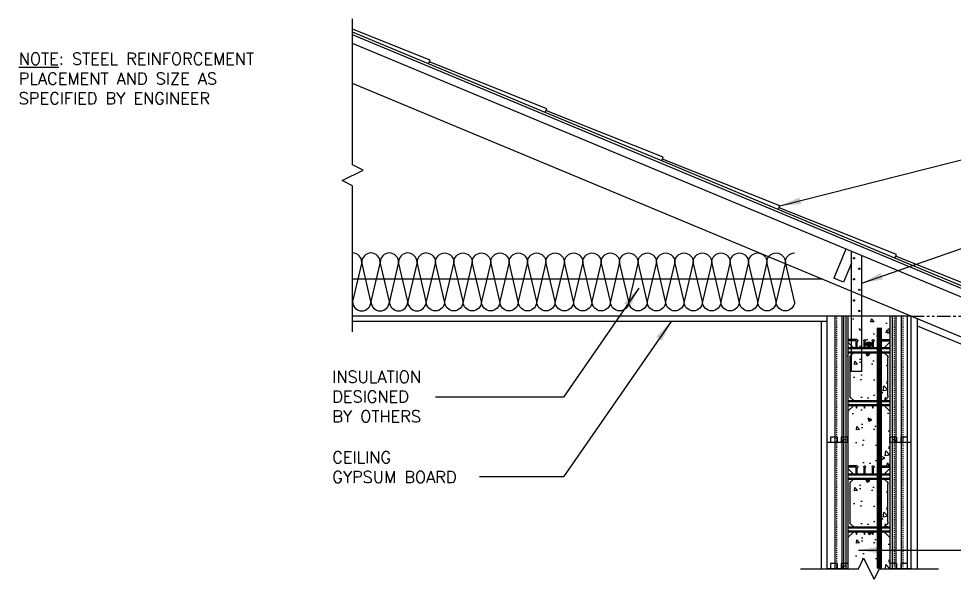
# Model space of a CAD drawing. Header units: inches. Extents: x -16 to 133, y -112 to 61.
# Drawn here: x -15.6 to 73.3, y 7.9 to 61.2 of the extents above; entities that cross this region are included whole.
import ezdxf

# ---------------------------------------------------------------- set-up
doc = ezdxf.new("R2010")
doc.units = ezdxf.units.IN
doc.header["$MEASUREMENT"] = 0
doc.linetypes.add('DASHED2', pattern=[0.375, 0.25, -0.125])
doc.linetypes.add('PHANTOM', pattern=[2.5, 1.25, -0.25, 0.25, -0.25, 0.25, -0.25])
for name, color, linetype in [('A-SEC-DTL', 3, 'Continuous'), ('LAYER 12', 12, 'Continuous'), ('LAYER 13', 13, 'Continuous'), ('LAYER 3', 3, 'Continuous'), ('LAYER 5', 5, 'Continuous'), ('LAYER 7', 7, 'Continuous'), ('LAYER 8', 8, 'Continuous')]:
    doc.layers.add(name, color=color, linetype=linetype)
doc.styles.add('NOTES', font='simplex.shx', dxfattribs={"height": 1})
doc.dimstyles.new('DIM-16', dxfattribs={"dimscale": 16, "dimtxt": 0.09375, "dimasz": 0.125, "dimexe": 0.1875, "dimexo": 0.0625, "dimgap": 0.0625, "dimtad": 0, "dimtih": 1, "dimtoh": 1, "dimdec": 4, "dimzin": 3, "dimdsep": 46, "dimlunit": 4, "dimtxsty": 'NOTES', "dimcen": 0.0625, "dimclrt": 4, "dimadec": 0, "dimazin": 0, "dimtfac": 1, "dimtdec": 4, "dimtofl": 0, "dimtmove": 0, "dimatfit": 3, "dimfxl": 1, "dimfrac": 2, "dimtolj": 1, "dimtzin": 0, "dimarcsym": 0})

# ---------------------------------------------------------------- blocks, each defined once
blk = doc.blocks.new('A$C2EF673A6')
for p, q in [((0, 0.875), (0.875, 4.625)), ((0.875, 4.625), (1.75, 0.875)), ((1.75, 0.875), (2.625, 4.625)), ((2.625, 4.625), (3.5, 0.875)), ((3.5, 0.875), (4.375, 4.625)), ((4.375, 4.625), (5.25, 0.875)), ((5.25, 0.875), (6.125, 4.625)), ((6.125, 4.625), (7, 0.875)), ((7, 0.875), (7.875, 4.625)), ((7.875, 4.625), (8.75, 0.875)), ((8.75, 0.875), (9.625, 4.625)), ((9.625, 4.625), (10.5, 0.875)), ((10.5, 0.875), (11.375, 4.625)), ((11.375, 4.625), (12.25, 0.875)), ((12.25, 0.875), (13.125, 4.625)), ((13.125, 4.625), (14, 0.875)), ((14, 0.875), (14.875, 4.625)), ((14.875, 4.625), (15.75, 0.875)), ((15.75, 0.875), (16.625, 4.625)), ((16.625, 4.625), (17.5, 0.875)), ((17.5, 0.875), (18.375, 4.625)), ((18.375, 4.625), (19.25, 0.875)), ((19.25, 0.875), (20.125, 4.625)), ((20.125, 4.625), (21, 0.875)), ((21, 0.875), (21.875, 4.625)), ((21.875, 4.625), (22.75, 0.875)), ((22.75, 0.875), (23.625, 4.625)), ((23.625, 4.625), (24.5, 0.875)), ((24.5, 0.875), (25.375, 4.625)), ((25.375, 4.625), (26.25, 0.875)), ((26.25, 0.875), (27.125, 4.625)), ((27.125, 4.625), (28, 0.875)), ((28, 0.875), (28.875, 4.625)), ((28.875, 4.625), (29.75, 0.875)), ((29.75, 0.875), (30.625, 4.625)), ((30.625, 4.625), (31.5, 0.875)), ((31.5, 0.875), (32.375, 4.625)), ((32.375, 4.625), (33.25, 0.875)), ((33.25, 0.875), (34.125, 4.625)), ((34.125, 4.625), (35, 0.875))]:
    blk.add_line(p, q)
for centre, start, end in [((0, 4.625), 0, 90), ((1.75, 4.625), 0, 180), ((3.5, 4.625), 0, 180), ((5.25, 4.625), 0, 180), ((7, 4.625), 0, 180), ((8.75, 4.625), 0, 180), ((10.5, 4.625), 0, 180), ((12.25, 4.625), 0, 180), ((14, 4.625), 0, 180), ((15.75, 4.625), 0, 180), ((17.5, 4.625), 0, 180), ((19.25, 4.625), 0, 180), ((21, 4.625), 0, 180), ((22.75, 4.625), 0, 180), ((24.5, 4.625), 0, 180), ((26.25, 4.625), 0, 180), ((28, 4.625), 0, 180), ((29.75, 4.625), 0, 180), ((31.5, 4.625), 0, 180), ((33.25, 4.625), 0, 180), ((35, 4.625), 90, 180), ((0.875, 0.875), 180, 0), ((2.625, 0.875), 180, 0), ((4.375, 0.875), 180, 0), ((6.125, 0.875), 180, 0), ((7.875, 0.875), 180, 0), ((9.625, 0.875), 180, 0), ((11.375, 0.875), 180, 0), ((13.125, 0.875), 180, 0), ((14.875, 0.875), 180, 0), ((16.625, 0.875), 180, 0), ((18.375, 0.875), 180, 0), ((20.125, 0.875), 180, 0), ((21.875, 0.875), 180, 0), ((23.625, 0.875), 180, 0), ((25.375, 0.875), 180, 0), ((27.125, 0.875), 180, 0), ((28.875, 0.875), 180, 0), ((30.625, 0.875), 180, 0), ((32.375, 0.875), 180, 0), ((34.125, 0.875), 180, 0)]:
    blk.add_arc(centre, 0.875, start, end)
blk = doc.blocks.new('A$C4A267B4F')
at = {"layer": 'LAYER 12'}
for p, q in [((0.35, 12.5), (0.975, 12.5)), ((0.35, 12.5), (0.35, 0)), ((0.925, 12.5), (0.925, 0)), ((0.975, 12.5), (0.975, 12)), ((1.375, 12.5), (1.375, 12)), ((1.375, 12.5), (2, 12.5)), ((1.425, 12.5), (1.425, 0)), ((2, 12), (2, 12.5)), ((6, 12.5), (6.625, 12.5)), ((6, 12), (6, 12.5)), ((6.625, 12.5), (6.625, 12)), ((7.025, 12.5), (7.025, 12)), ((7.025, 12.5), (7.65, 12.5)), ((7.65, 12.5), (7.65, 12)), ((1.55, 12.25), (1.55, 12)), ((1.55, 12.25), (1.8, 12.25)), ((1.8, 12.25), (1.8, 0)), ((6.2, 12.25), (6.2, 0)), ((6.2, 12.25), (6.45, 12.25)), ((6.415, 12), (6.415, 0)), ((6.45, 12.25), (6.45, 12)), ((6.575, 12), (6.575, 0)), ((7.235, 12), (7.235, 0)), ((2.868, 9.779), (2, 9.779)), ((5.15, 9.779), (6, 9.779)), ((2.8, 9.654), (2, 9.654)), ((2.55, 9), (2, 9.53)), ((2, 9), (2.55, 9)), ((2.75, 9), (2, 9)), ((2, 9), (6, 9)), ((6, 8.91), (2, 8.91)), ((2.75, 9), (2.95, 9)), ((2.8, 9.05), (2.8, 9.654)), ((2.9, 9.05), (2.9, 9.568)), ((3.5, 9), (2.95, 9)), ((3.5, 9), (3.7, 9)), ((3.55, 9.05), (3.55, 9.568)), ((3.65, 9.05), (3.65, 9.568)), ((4.3, 9), (3.7, 9)), ((4.3, 9), (4.5, 9)), ((4.35, 9.05), (4.35, 9.568)), ((4.45, 9.05), (4.45, 9.568)), ((5.05, 9), (4.5, 9)), ((5.05, 9), (5.25, 9)), ((5.1, 9.05), (5.1, 9.568)), ((5.2, 9.05), (5.2, 9.654)), ((5.2, 9.654), (6, 9.654)), ((5.25, 9), (5.45, 9)), ((5.45, 9), (6, 9.53)), ((6, 8.61), (2, 8.61)), ((6, 8.52), (2, 8.52)), ((2.19, 4.454), (2.19, 8.036)), ((2.55, 8.52), (2.278, 8.248)), ((5.45, 8.52), (5.702, 8.268)), ((5.79, 4.454), (5.79, 8.056)), ((6, 3.98), (2, 3.98)), ((6, 3.89), (2, 3.89)), ((6, 3.59), (2, 3.59)), ((2.19, 3.98), (2.54, 3.98)), ((2.54, 3.98), (2.278, 4.242)), ((2.8, 3.98), (2.9, 3.98)), ((5.44, 3.98), (5.702, 4.242)), ((6, 3.5), (2, 3.5)), ((2.54, 3.5), (2, 2.979)), ((2.83, 3.266), (2.8, 3.5)), ((2.87, 3.266), (2.9, 3.5)), ((3.58, 3.266), (3.55, 3.5)), ((3.62, 3.266), (3.65, 3.5)), ((4.38, 3.266), (4.35, 3.5)), ((4.42, 3.266), (4.45, 3.5)), ((5.13, 3.266), (5.1, 3.5)), ((5.17, 3.266), (5.2, 3.5)), ((5.44, 3.5), (6, 2.966)), ((0.35, 0.5), (0.975, 0.5)), ((0.975, 0.5), (0.975, 0)), ((1.375, 0.5), (1.375, 0)), ((1.375, 0.5), (2, 0.5)), ((6, 0.5), (6.625, 0.5)), ((6.2, 0.25), (6.45, 0.25)), ((6.45, 0.25), (6.45, 0)), ((6.625, 0.5), (6.625, 0)), ((7.025, 0.5), (7.025, 0)), ((7.025, 0.5), (7.65, 0.5)), ((7.65, 0.5), (7.65, 0))]:
    blk.add_line(p, q, dxfattribs=at)
at = {"layer": 'LAYER 12', "linetype": 'DASHED2', "ltscale": 0.15}
for p, q in [((0.765, 12.5), (0.765, 0)), ((1.585, 12.5), (1.585, 0)), ((7.075, 12), (7.075, 0))]:
    blk.add_line(p, q, dxfattribs=at)
at = {"layer": 'LAYER 12'}
for centre, radius, start, end in [((2.862, 9.688), 0.0912, 307.48633, 93.47657), ((3.6, 9.686), 0.0936, 311.72787, 228.27213), ((4.4, 9.686), 0.0936, 311.72787, 228.27213), ((5.15, 9.686), 0.0936, 90, 228.27204), ((2.75, 9.05), 0.05, 270, 0), ((2.962, 9.572), 0.0619, 134.99032, 183.92634), ((2.95, 9.05), 0.05, 180, 270), ((3.5, 9.05), 0.05, 270, 0), ((3.45, 9.568), 0.1, 0, 28.69724), ((3.75, 9.568), 0.1, 151.30276, 180), ((3.7, 9.05), 0.05, 180, 270), ((4.3, 9.05), 0.05, 270, 0), ((4.25, 9.568), 0.1, 0, 28.69724), ((4.55, 9.568), 0.1, 151.30276, 180), ((4.5, 9.05), 0.05, 180, 270), ((5.05, 9.05), 0.05, 270, 0), ((4.988, 9.565), 0.112, 1.59973, 27.09751), ((5.25, 9.05), 0.05, 180, 270), ((2.49, 8.036), 0.3, 135, 180), ((5.49, 8.056), 0.3, 0, 45), ((2.49, 4.454), 0.3, 180, 225), ((5.49, 4.454), 0.3, 315, 0), ((2.85, 3.27), 0.02, 191.30993, 348.69007), ((3.6, 3.27), 0.02, 191.30993, 348.69007), ((4.4, 3.27), 0.02, 191.30993, 348.69007), ((5.15, 3.27), 0.02, 191.30993, 348.69007)]:
    blk.add_arc(centre, radius, start, end, dxfattribs=at)
at = {"layer": 'LAYER 5'}
for p, q in [((0, 12), (0, 0)), ((0, 12), (2, 12)), ((2, 12), (2, 0)), ((6, 12), (6, 0)), ((6, 12), (8, 12)), ((8, 12), (8, 0)), ((0, 0), (2, 0)), ((6, 0), (8, 0))]:
    blk.add_line(p, q, dxfattribs=at)
blk = doc.blocks.new('A$C17B73E9F')
at = {"layer": 'LAYER 12'}
for p, q in [((0.35, 12), (0.35, 0)), ((0.925, 12), (0.925, 0)), ((1.425, 12), (1.425, 0)), ((1.8, 12), (1.8, 0)), ((6.2, 12), (6.2, 0)), ((6.415, 12), (6.415, 0)), ((6.575, 12), (6.575, 0)), ((7.235, 12), (7.235, 0)), ((2.868, 9.779), (2, 9.779)), ((5.15, 9.779), (6, 9.779)), ((2.8, 9.654), (2, 9.654)), ((2.55, 9), (2, 9.53)), ((2, 9), (2.55, 9)), ((2.75, 9), (2, 9)), ((2, 9), (6, 9)), ((6, 8.91), (2, 8.91)), ((2.75, 9), (2.95, 9)), ((2.8, 9.05), (2.8, 9.654)), ((2.9, 9.05), (2.9, 9.568)), ((3.5, 9), (2.95, 9)), ((3.5, 9), (3.7, 9)), ((3.55, 9.05), (3.55, 9.568)), ((3.65, 9.05), (3.65, 9.568)), ((4.3, 9), (3.7, 9)), ((4.3, 9), (4.5, 9)), ((4.35, 9.05), (4.35, 9.568)), ((4.45, 9.05), (4.45, 9.568)), ((5.05, 9), (4.5, 9)), ((5.05, 9), (5.25, 9)), ((5.1, 9.05), (5.1, 9.568)), ((5.2, 9.05), (5.2, 9.654)), ((5.2, 9.654), (6, 9.654)), ((5.25, 9), (5.45, 9)), ((5.45, 9), (6, 9.53)), ((6, 8.61), (2, 8.61)), ((6, 8.52), (2, 8.52)), ((2.19, 4.454), (2.19, 8.036)), ((2.55, 8.52), (2.278, 8.248)), ((5.45, 8.52), (5.702, 8.268)), ((5.79, 4.454), (5.79, 8.056)), ((6, 3.98), (2, 3.98)), ((6, 3.89), (2, 3.89)), ((6, 3.59), (2, 3.59)), ((2.19, 3.98), (2.54, 3.98)), ((2.54, 3.98), (2.278, 4.242)), ((2.8, 3.98), (2.9, 3.98)), ((5.44, 3.98), (5.702, 4.242)), ((6, 3.5), (2, 3.5)), ((2.54, 3.5), (2, 2.979)), ((2.83, 3.266), (2.8, 3.5)), ((2.87, 3.266), (2.9, 3.5)), ((3.58, 3.266), (3.55, 3.5)), ((3.62, 3.266), (3.65, 3.5)), ((4.38, 3.266), (4.35, 3.5)), ((4.42, 3.266), (4.45, 3.5)), ((5.13, 3.266), (5.1, 3.5)), ((5.17, 3.266), (5.2, 3.5)), ((5.44, 3.5), (6, 2.966)), ((0.35, 0.5), (0.975, 0.5)), ((0.975, 0.5), (0.975, 0)), ((1.375, 0.5), (1.375, 0)), ((1.375, 0.5), (2, 0.5)), ((6, 0.5), (6.625, 0.5)), ((6.2, 0.25), (6.45, 0.25)), ((6.45, 0.25), (6.45, 0)), ((6.625, 0.5), (6.625, 0)), ((7.025, 0.5), (7.025, 0)), ((7.025, 0.5), (7.65, 0.5)), ((7.65, 0.5), (7.65, 0))]:
    blk.add_line(p, q, dxfattribs=at)
at = {"layer": 'LAYER 12', "linetype": 'DASHED2', "ltscale": 0.15}
for p, q in [((0.765, 12), (0.765, 0)), ((1.585, 12), (1.585, 0)), ((7.075, 12), (7.075, 0))]:
    blk.add_line(p, q, dxfattribs=at)
at = {"layer": 'LAYER 12'}
for centre, radius, start, end in [((2.862, 9.688), 0.0912, 307.48633, 93.47657), ((3.6, 9.686), 0.0936, 311.72787, 228.27213), ((4.4, 9.686), 0.0936, 311.72787, 228.27213), ((5.15, 9.686), 0.0936, 90, 228.27204), ((2.75, 9.05), 0.05, 270, 0), ((2.962, 9.572), 0.0619, 134.99032, 183.92634), ((2.95, 9.05), 0.05, 180, 270), ((3.5, 9.05), 0.05, 270, 0), ((3.45, 9.568), 0.1, 0, 28.69724), ((3.75, 9.568), 0.1, 151.30276, 180), ((3.7, 9.05), 0.05, 180, 270), ((4.3, 9.05), 0.05, 270, 0), ((4.25, 9.568), 0.1, 0, 28.69724), ((4.55, 9.568), 0.1, 151.30276, 180), ((4.5, 9.05), 0.05, 180, 270), ((5.05, 9.05), 0.05, 270, 0), ((4.988, 9.565), 0.112, 1.59973, 27.09751), ((5.25, 9.05), 0.05, 180, 270), ((2.49, 8.036), 0.3, 135, 180), ((5.49, 8.056), 0.3, 0, 45), ((2.49, 4.454), 0.3, 180, 225), ((5.49, 4.454), 0.3, 315, 0), ((2.85, 3.27), 0.02, 191.30993, 348.69007), ((3.6, 3.27), 0.02, 191.30993, 348.69007), ((4.4, 3.27), 0.02, 191.30993, 348.69007), ((5.15, 3.27), 0.02, 191.30993, 348.69007)]:
    blk.add_arc(centre, radius, start, end, dxfattribs=at)
at = {"layer": 'LAYER 5'}
for p, q in [((0, 12), (0, 0)), ((0, 12), (2, 12)), ((2, 12), (2, 0)), ((6, 12), (6, 0)), ((6, 12), (8, 12)), ((8, 12), (8, 0)), ((0, 0), (2, 0)), ((6, 0), (8, 0))]:
    blk.add_line(p, q, dxfattribs=at)

msp = doc.modelspace()

# ---------------------------------------------------------------- hatches: boundary and pattern name
at = {"layer": 'LAYER 13'}
h = msp.add_hatch(dxfattribs=at)
h.set_pattern_fill('AR-CONC,_O', color=256, scale=0.5)
h.set_pattern_definition([(130, (67.1874, 21.4138), (-3.5863, -0.31376), [0.375, -4.125]), (185, (67.1874, 21.4138), (0.6938, 3.761), [0.3, -3.3]), (79.55, (66.8886, 21.3876), (-2.8925, 3.4472), [0.3187, -3.5057]), (133.816, (67.1874, 22.4138), (-5.3362, -0.8276), [0.5625, -6.1875]), (83.364, (66.7427, 22.345), (-4.6733, 4.8706), [0.478, -5.2586]), (188.816, (67.1874, 22.414), (-4.6733, 4.8706), [0.45, -4.95]), (159, (66.6874, 22.1638), (-2.9845, -2.0131), [0.375, -4.125]), (214, (66.6874, 22.1638), (-1.2166, 3.6258), [0.3, -3.3]), (108.55, (66.4387, 21.996), (-4.2011, 1.6127), [0.3187, -3.5057]), (142.5, (67.1874, 21.4138), (-0.0608, 1.66447), [0, -3.26, 0, -3.35, 0, -3.3125]), (172.5, (67.1874, 21.4138), (-1.31535, 1.97206), [0, -1.91, 0, -3.185, 0, -1.2625]), (212.5, (68.3024, 21.4138), (-2.66911, -0.11277), [0, -1.25, 0, -3.9, 0, -5.175]), (222.5, (68.8024, 21.4138), (-2.91593, 0.50052), [0, -1.625, 0, -2.59, 0, -3.675])])
h.paths.add_polyline_path([(64.522, 32.914), (67.187, 32.914), (67.187, 30.693), (66.33, 30.693, 0.030348), (66.319, 30.693), (64.522, 30.693)])
h.paths.add_polyline_path([(63.522, 32.914), (64.522, 32.914), (64.522, 30.693), (63.522, 30.693)])
h.paths.add_polyline_path([(62.987, 32.914), (63.187, 32.914), (63.187, 30.693), (63.187, 21.414), (62.987, 21.414)])
h.paths.add_polyline_path([(64.087, 30.482, -0.111716), (64.1, 30.53, 0.689031), (64.037, 30.693), (64.522, 30.693), (64.522, 29.914), (64.137, 29.914, -0.414214), (64.087, 29.964)])
h.paths.add_polyline_path([(64.522, 30.693), (64.787, 30.693, 0.689031), (64.725, 30.53, -0.125874), (64.737, 30.482), (64.737, 29.964, -0.414214), (64.687, 29.914), (64.522, 29.914)])
h.paths.add_polyline_path([(64.85, 30.53, 0.689031), (64.787, 30.693), (65.587, 30.693, 0.689031), (65.525, 30.53, -2.623696), (65.65, 30.53, 0.125874), (65.637, 30.482), (65.637, 29.964, 0.414214), (65.687, 29.914), (64.887, 29.914, -0.414214), (64.837, 29.964), (64.837, 30.482, -0.125874)])
h.paths.add_polyline_path([(64.937, 30.223, 1), (65.437, 30.223, 1)], flags=16)
h.paths.add_polyline_path([(65.637, 30.482, -0.125874), (65.65, 30.53, 0.689031), (65.587, 30.693), (66.19, 30.693), (66.19, 29.914), (65.687, 29.914, -0.414214), (65.637, 29.964)])
h = msp.add_hatch(dxfattribs=at)
h.set_pattern_fill('AR-CONC,_O', color=256, scale=0.5)
h.set_pattern_definition([(130, (66.9974, 24.8938), (-3.5863, -0.3138), [0.375, -4.125]), (185, (66.9974, 24.8938), (0.6938, 3.761), [0.3, -3.3]), (79.55, (66.6986, 24.8676), (-2.8925, 3.4472), [0.3187, -3.5057]), (133.82, (66.9974, 25.8938), (-5.3362, -0.8276), [0.5625, -6.1875]), (83.36, (66.5527, 25.825), (-4.6733, 4.8706), [0.478, -5.2586]), (188.82, (66.9974, 25.894), (-4.6733, 4.8706), [0.45, -4.95]), (159, (66.4974, 25.6438), (-2.9845, -2.0131), [0.375, -4.125]), (214, (66.4974, 25.6438), (-1.2166, 3.6258), [0.3, -3.3]), (108.55, (66.2487, 25.476), (-4.201, 1.6127), [0.3187, -3.5057]), (142.5, (66.9974, 24.8938), (-0.0608, 1.66447), [0, -3.26, 0, -3.35, 0, -3.3125]), (172.5, (66.9974, 24.8938), (-1.31535, 1.97206), [0, -1.91, 0, -3.185, 0, -1.2625]), (212.5, (68.1124, 24.8938), (-2.6691, -0.11277), [0, -1.25, 0, -3.9, 0, -5.175]), (222.5, (68.6124, 24.8938), (-2.9159, 0.5005), [0, -1.625, 0, -2.59, 0, -3.675])])
h.paths.add_polyline_path([(63.397, 28.969), (63.737, 29.434), (66.19, 29.434), (66.19, 24.894), (63.747, 24.894), (63.397, 25.368)])
h.paths.add_polyline_path([(66.19, 29.434), (66.637, 29.434), (66.997, 28.949), (66.997, 25.368), (66.647, 24.894), (66.19, 24.894)])
h = msp.add_hatch(dxfattribs=at)
h.set_pattern_fill('AR-CONC,_O', color=256, scale=0.5)
h.set_pattern_definition([(130, (67.1874, 18.693), (-3.5863, -0.3138), [0.375, -4.125]), (185, (67.1874, 18.693), (0.6938, 3.761), [0.3, -3.3]), (79.55, (66.8886, 18.667), (-2.8925, 3.4472), [0.3187, -3.5057]), (133.816, (67.1874, 19.693), (-5.3362, -0.8276), [0.5625, -6.1875]), (83.36, (66.7427, 19.624), (-4.6733, 4.8706), [0.478, -5.2586]), (188.82, (67.1874, 19.693), (-4.6733, 4.8706), [0.45, -4.95]), (159, (66.6874, 19.443), (-2.9845, -2.0131), [0.375, -4.125]), (214, (66.6874, 19.443), (-1.2166, 3.6258), [0.3, -3.3]), (108.55, (66.4387, 19.2753), (-4.2011, 1.6127), [0.3187, -3.5057]), (142.5, (67.1874, 18.6931), (-0.0608, 1.66447), [0, -3.26, 0, -3.35, 0, -3.3125]), (172.5, (67.1874, 18.693), (-1.31535, 1.97206), [0, -1.91, 0, -3.185, 0, -1.2625]), (212.5, (68.3024, 18.6931), (-2.66911, -0.11277), [0, -1.25, 0, -3.9, 0, -5.175]), (222.5, (68.8024, 18.693), (-2.9159, 0.5005), [0, -1.625, 0, -2.59, 0, -3.675])])
h.paths.add_polyline_path([(63.187, 23.879), (63.747, 24.414), (63.987, 24.414), (64.017, 24.183, 0.940813), (64.057, 24.183), (64.087, 24.414), (64.737, 24.414), (64.767, 24.183, 0.940813), (64.807, 24.183), (64.837, 24.414), (65.537, 24.414), (65.567, 24.183, 0.940813), (65.607, 24.183), (65.637, 24.414), (66.19, 24.414), (66.19, 18.693), (63.187, 18.693)])
h.paths.add_polyline_path([(66.19, 24.414), (66.287, 24.414), (66.317, 24.183, 0.940813), (66.357, 24.183), (66.387, 24.414), (66.647, 24.414), (67.187, 23.893), (67.187, 18.693), (66.33, 18.693, 0.030348), (66.319, 18.693), (66.19, 18.693)])
h = msp.add_hatch(dxfattribs=at)
h.set_pattern_fill('AR-CONC,_O', color=256, scale=0.5)
h.set_pattern_definition([(130, (66.9974, 12.8938), (-3.5863, -0.3138), [0.375, -4.125]), (185, (66.9974, 12.8938), (0.6938, 3.761), [0.3, -3.3]), (79.55, (66.6986, 12.8676), (-2.8925, 3.4472), [0.3187, -3.5057]), (133.82, (66.9974, 13.8938), (-5.3362, -0.8276), [0.5625, -6.1875]), (83.36, (66.5527, 13.825), (-4.6733, 4.8706), [0.478, -5.2586]), (188.82, (66.9974, 13.894), (-4.6733, 4.8706), [0.45, -4.95]), (159, (66.4974, 13.6438), (-2.9845, -2.0131), [0.375, -4.125]), (214, (66.4974, 13.6438), (-1.2166, 3.6258), [0.3, -3.3]), (108.55, (66.2487, 13.476), (-4.201, 1.6127), [0.3187, -3.5057]), (142.5, (66.9974, 12.8938), (-0.0608, 1.66447), [0, -3.26, 0, -3.35, 0, -3.3125]), (172.5, (66.9974, 12.8938), (-1.31535, 1.97206), [0, -1.91, 0, -3.185, 0, -1.2625]), (212.5, (68.1124, 12.8938), (-2.6691, -0.11277), [0, -1.25, 0, -3.9, 0, -5.175]), (222.5, (68.6124, 12.8938), (-2.9159, 0.5005), [0, -1.625, 0, -2.59, 0, -3.675])])
h.paths.add_polyline_path([(63.397, 16.969), (63.737, 17.434), (66.19, 17.434), (66.19, 12.894), (63.747, 12.894), (63.397, 13.368)])
h.paths.add_polyline_path([(66.19, 17.434), (66.637, 17.434), (66.997, 16.949), (66.997, 13.368), (66.647, 12.894), (66.19, 12.894)])
h = msp.add_hatch(dxfattribs=at)
h.set_pattern_fill('AR-CONC,_O', color=256, scale=0.5)
h.set_pattern_definition([(130, (67.1874, 7.9138), (-3.5863, -0.3138), [0.375, -4.125]), (185, (67.1874, 7.9138), (0.6938, 3.761), [0.3, -3.3]), (79.55, (66.8886, 7.8876), (-2.8925, 3.4472), [0.3187, -3.5057]), (133.82, (67.1874, 8.9138), (-5.3362, -0.8276), [0.5625, -6.1875]), (83.36, (66.7427, 8.845), (-4.6733, 4.8706), [0.478, -5.2586]), (188.82, (67.1874, 8.914), (-4.6733, 4.8706), [0.45, -4.95]), (159, (66.6874, 8.6638), (-2.9845, -2.0131), [0.375, -4.125]), (214, (66.6874, 8.6638), (-1.2166, 3.6258), [0.3, -3.3]), (108.55, (66.4387, 8.496), (-4.201, 1.6127), [0.3187, -3.5057]), (142.5, (67.1874, 7.9138), (-0.0608, 1.66447), [0, -3.26, 0, -3.35, 0, -3.3125]), (172.5, (67.1874, 7.9138), (-1.31535, 1.97206), [0, -1.91, 0, -3.185, 0, -1.2625]), (212.5, (68.3024, 7.9138), (-2.6691, -0.11277), [0, -1.25, 0, -3.9, 0, -5.175]), (222.5, (68.8024, 7.9138), (-2.9159, 0.5005), [0, -1.625, 0, -2.59, 0, -3.675])])
edge = h.paths.add_edge_path()
edge.add_line((64.187, 8.914), (64.687, 9.914))
edge.add_line((64.687, 9.914), (65.219, 8.851))
edge.add_line((65.219, 8.851), (65.75, 9.914))
edge.add_line((65.75, 9.914), (66.25, 8.914))
edge.add_line((66.25, 8.914), (67.187, 8.914))
edge.add_line((67.187, 8.914), (67.187, 11.893))
edge.add_line((67.187, 11.893), (66.647, 12.414))
edge.add_line((66.647, 12.414), (66.387, 12.414))
edge.add_line((66.387, 12.414), (66.357, 12.183))
edge.add_arc((66.337, 12.184), 0.02, 183.49353, 356.50647, ccw=False)
edge.add_line((66.317, 12.183), (66.287, 12.414))
edge.add_line((66.287, 12.414), (65.637, 12.414))
edge.add_line((65.637, 12.414), (65.607, 12.183))
edge.add_arc((65.587, 12.184), 0.02, 183.49353, 356.50647, ccw=False)
edge.add_line((65.567, 12.183), (65.537, 12.414))
edge.add_line((65.537, 12.414), (64.837, 12.414))
edge.add_line((64.837, 12.414), (64.807, 12.183))
edge.add_arc((64.787, 12.184), 0.02, 183.49353, 356.50647, ccw=False)
edge.add_line((64.767, 12.183), (64.737, 12.414))
edge.add_line((64.737, 12.414), (64.087, 12.414))
edge.add_line((64.087, 12.414), (64.057, 12.183))
edge.add_arc((64.037, 12.184), 0.02, 183.49353, 356.50647, ccw=False)
edge.add_line((64.017, 12.183), (63.987, 12.414))
edge.add_line((63.987, 12.414), (63.747, 12.414))
edge.add_line((63.747, 12.414), (63.187, 11.879))
edge.add_line((63.187, 11.879), (63.187, 8.914))
edge.add_line((63.187, 8.914), (64.187, 8.914))
at = {"layer": 'LAYER 8'}
msp.add_hatch(color=256, dxfattribs=at).paths.add_polyline_path([(64.937, 30.223, -1), (65.437, 30.223, -1)])

# ---------------------------------------------------------------- linework, layer by layer
at = {"layer": 'A-SEC-DTL', "color": 5, "linetype": 'PHANTOM'}
msp.add_line((69.187, 32.914), (131.789, 32.914), dxfattribs=at)
at = {"layer": 'LAYER 12'}
for p, q in [((63.002, 39.283), (61.848, 36.513)), ((63.522, 27.664), (63.522, 39.066)), ((64.522, 27.664), (64.522, 38.649)), ((17, 38.039), (16.125, 34.289)), ((17.875, 34.289), (17, 38.039)), ((18.75, 38.039), (17.875, 34.289)), ((19.625, 34.289), (18.75, 38.039)), ((20.5, 38.039), (19.625, 34.289)), ((21.375, 34.289), (20.5, 38.039)), ((22.25, 38.039), (21.375, 34.289)), ((23.125, 34.289), (22.25, 38.039)), ((63.522, 37.931), (62.771, 36.129)), ((62.771, 36.129), (61.848, 36.513)), ((64.522, 27.664), (63.522, 27.664))]:
    msp.add_line(p, q, dxfattribs=at)
for centre in [(63.772, 38.414), (64.272, 37.414), (63.772, 36.414), (64.272, 35.414), (63.772, 34.414), (64.272, 33.414)]:
    msp.add_circle(centre, 0.0625, dxfattribs=at)
for centre, start, end in [((16.125, 38.039), 0, 90), ((17.875, 38.039), 0, 180), ((19.625, 38.039), 0, 180), ((21.375, 38.039), 0, 180), ((23.125, 38.039), 90, 180), ((17, 34.289), 180, 0), ((18.75, 34.289), 180, 0), ((20.5, 34.289), 180, 0), ((22.25, 34.289), 180, 0)]:
    msp.add_arc(centre, 0.875, start, end, dxfattribs=at)
at = {"layer": 'LAYER 3', "flags": 128}
for points in [[(16.125, 31.414), (16.125, 45.292), (15.125, 45.792), (17.125, 46.792), (16.125, 47.292), (16.125, 61.17)], [(58.687, 8.914), (64.187, 8.914), (64.687, 9.914), (65.687, 7.914), (66.187, 8.914), (71.812, 8.914)]]:
    msp.add_lwpolyline(points, dxfattribs=at)
at = {"layer": 'LAYER 5'}
for p, q in [((23.495, 57.233), (16.125, 60.17)), ((23.351, 56.887), (16.125, 59.898)), ((88.687, 29.393), (16.125, 59.627)), ((88.687, 28.58), (16.125, 58.815)), ((23.351, 56.887), (23.495, 57.233)), ((34.572, 52.618), (23.423, 57.06)), ((34.428, 52.272), (23.351, 56.887)), ((87.187, 25.414), (16.125, 55.023)), ((34.428, 52.272), (34.572, 52.618)), ((45.505, 47.657), (34.428, 52.272)), ((45.649, 48.003), (34.5, 52.445)), ((45.505, 47.657), (45.649, 48.003)), ((56.582, 43.041), (45.505, 47.657)), ((56.726, 43.387), (45.577, 47.83)), ((56.582, 43.041), (56.726, 43.387)), ((67.659, 38.426), (56.582, 43.041)), ((67.803, 38.772), (56.654, 43.214)), ((67.659, 38.426), (67.803, 38.772)), ((78.735, 33.81), (67.659, 38.426)), ((78.88, 34.157), (67.731, 38.599)), ((60.787, 36.414), (16.125, 36.414)), ((69.187, 32.914), (16.125, 32.914))]:
    msp.add_line(p, q, dxfattribs=at)
at = {"layer": 'LAYER 5', "const_width": 0.5, "flags": 128}
msp.add_lwpolyline([(66.19, 31.803), (66.19, 8.914)], dxfattribs=at)
at = {"layer": 'LAYER 8'}
for p, q in [((61.187, 32.414), (16.125, 32.414)), ((60.687, 8.914), (60.687, 32.414)), ((69.812, 8.914), (69.812, 32.653)), ((87.187, 24.737), (69.812, 31.976))]:
    msp.add_line(p, q, dxfattribs=at)
msp.add_circle((65.187, 30.223), 0.25, dxfattribs=at)

# ---------------------------------------------------------------- block references
at = {"xscale": -1}
for name, p in [('A$C17B73E9F', (69.187, 20.914)), ('A$C4A267B4F', (69.187, 8.914))]:
    msp.add_blockref(name, p, dxfattribs=at)
at = {"layer": 'LAYER 12', "xscale": -1}
msp.add_blockref('A$C2EF673A6', (58.125, 33.414), dxfattribs=at)

# ---------------------------------------------------------------- texts
at = {"layer": 'LAYER 7', "char_height": 1.125, "width": 28.91138, "attachment_point": 1, "style": 'NOTES'}
for s, insert in [('\\A1;{\\LNOTE}: STEEL REINFORCEMENT\\PPLACEMENT AND SIZE AS \\PSPECIFIED BY ENGINEER', (-15.597, 57.919)), ('\\A1;INSULATION \\PDESIGNED\\PBY OTHERS', (14.197, 27.707)), ('\\A1;CEILING\\PGYPSUM BOARD', (14.197, 20.066))]:
    msp.add_mtext(s, dxfattribs=dict(at, insert=insert))

# ---------------------------------------------------------------- leaders
at = {"layer": 'LAYER 8'}
for points in [[(56.726, 43.387), (85.155, 50.586), (106.654, 50.586)], [(64.522, 36.051), (85.155, 43.25), (106.654, 43.25)], [(43.34, 35.585), (36.172, 25.229), (24.005, 25.229)], [(46.393, 32.414), (36.172, 17.646), (28.186, 17.646)], [(64.215, 10.689), (99.452, 10.689), (106.654, 10.689)]]:
    msp.add_leader(points, dimstyle='DIM-16', dxfattribs=at)

doc.saveas('drawing.dxf')
